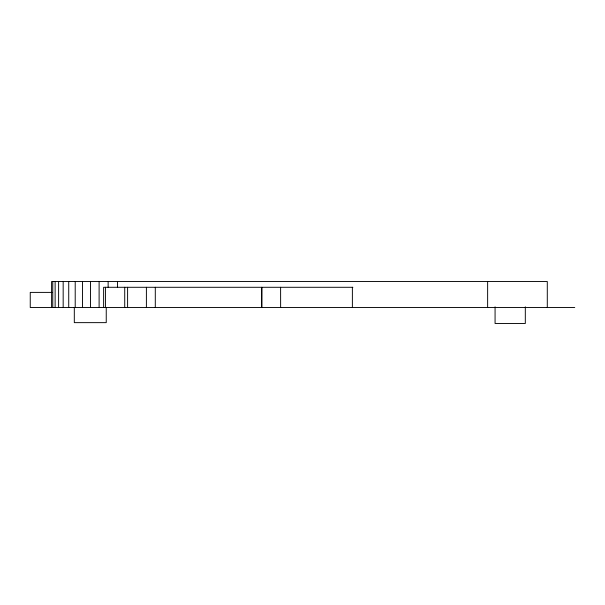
<?xml version="1.0" encoding="UTF-8"?>
<svg xmlns="http://www.w3.org/2000/svg" width="605" height="605" viewBox="0 0 605 605"><rect width="100%" height="100%" fill="white"/><g stroke="black" fill="none" stroke-linecap="round" stroke-linejoin="round"><path stroke-width="0.91" d="M352.874 287.292L103.621 287.292L103.621 307.514M51.969 292.397L30.25 292.397L30.25 307.514L574.75 307.514M547.291 307.514L547.291 281.522L51.599 281.522L51.599 307.514M525.314 306.826L525.314 323.478L495.071 323.478L495.071 306.826M487.63 281.522L487.63 307.514M352.382 287.292L352.382 307.514M280.607 287.292L280.629 307.514M155.296 287.292L155.296 307.514M146.395 287.292L146.395 307.514M127.602 287.292L127.602 307.514M124.721 287.292L124.721 307.514M117.476 281.522L117.476 287.292M108.136 281.522L108.136 287.292M106.246 307.514L106.246 322.639L74.309 322.639L74.309 307.514M105.429 287.292L105.429 307.514M99.107 281.522L99.107 307.514M90.516 281.522L90.516 307.514M82.514 281.522L82.514 307.514M75.209 281.522L75.209 307.514M68.728 281.522L68.728 307.514M63.17 281.522L63.17 307.514M58.609 281.522L58.609 307.514M55.131 281.522L55.131 307.514M52.779 281.522L52.779 307.514M261.776 307.514L261.776 287.292L261.723 307.514"/></g></svg>
